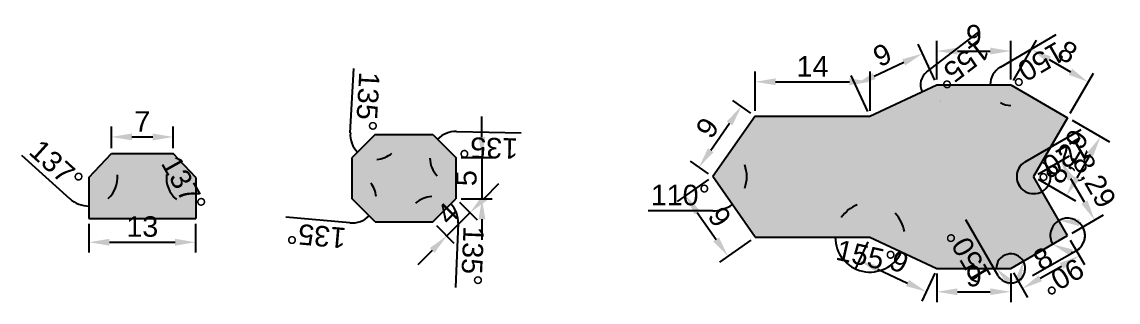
# Model space of a CAD drawing. Header units: millimetres. Extents: x 498 to 1078, y 496 to 545.
# Drawn here: x 630.1 to 763.6, y 501.9 to 535.9 of the extents above; entities that cross this region are included whole.
import ezdxf

# ---------------------------------------------------------------- set-up
doc = ezdxf.new("R2010")
doc.units = ezdxf.units.MM
doc.styles.get("Standard").update_dxf_attribs({"font": 'arial_0.ttf'})
doc.dimstyles.new('ISO-25', dxfattribs={"dimtxt": 2.5, "dimasz": 2.5, "dimexe": 1.25, "dimexo": 0.625, "dimtad": 1, "dimtxsty": 'Standard', "dimcen": 2.5, "dimadec": 0, "dimazin": 0, "dimtfac": 1, "dimtmove": 0, "dimatfit": 3, "dimfxl": 1, "dimarcsym": 0})

# ---------------------------------------------------------------- blocks, each defined once
blk = doc.blocks.new('*D74')
at = {"color": 0, "lineweight": -2, "transparency": 16777216}
blk.add_arc((651.23, 517.02), 3.57, 173.9991, 229.0009, dxfattribs=at)
at = {"color": 0, "transparency": 16777216}
for points in [[(647.31, 517.58), (648.06, 517.2), (648.8, 519.63)], [(649.04, 514.71), (648.74, 513.93), (651.23, 513.45)]]:
    blk.add_solid(points, dxfattribs=at)
at = {"layer": 'Defpoints', "color": 0, "transparency": 16777216}
for p in [(648.5, 519.94), (647.66, 517.1), (651.23, 517.02), (651.23, 517.02), (651.23, 512.02)]:
    blk.add_point(p, dxfattribs=at)
at = {"color": 0, "transparency": 16777216, "insert": (649.78, 516.2), "char_height": 2.5, "attachment_point": 5, "rotation": 299.2176}
blk.add_mtext('137°', dxfattribs=at)
blk = doc.blocks.new('*D75')
at = {"color": 0, "lineweight": -2, "transparency": 16777216}
for p, q in [((638.23, 511.39), (638.23, 507.88)), ((651.23, 511.39), (651.23, 507.88)), ((640.73, 509.13), (648.73, 509.13))]:
    blk.add_line(p, q, dxfattribs=at)
at = {"color": 0, "transparency": 16777216}
for points in [[(640.73, 509.55), (640.73, 508.72), (638.23, 509.13)], [(648.73, 509.55), (648.73, 508.72), (651.23, 509.13)]]:
    blk.add_solid(points, dxfattribs=at)
at = {"layer": 'Defpoints', "color": 0, "transparency": 16777216}
for p in [(638.23, 512.02), (651.23, 512.02), (651.23, 509.13)]:
    blk.add_point(p, dxfattribs=at)
at = {"color": 0, "transparency": 16777216, "insert": (644.73, 511.03), "char_height": 2.5, "attachment_point": 5}
blk.add_mtext('13', dxfattribs=at)
blk = doc.blocks.new('*D76')
at = {"color": 0, "lineweight": -2, "transparency": 16777216}
for p, q in [((640.96, 520.57), (640.96, 523.2)), ((648.5, 520.57), (648.5, 523.2)), ((643.46, 521.95), (646, 521.95))]:
    blk.add_line(p, q, dxfattribs=at)
at = {"color": 0, "transparency": 16777216}
for points in [[(643.46, 522.37), (643.46, 521.53), (640.96, 521.95)], [(646, 522.37), (646, 521.53), (648.5, 521.95)]]:
    blk.add_solid(points, dxfattribs=at)
at = {"layer": 'Defpoints', "color": 0, "transparency": 16777216}
for p in [(648.5, 521.95), (640.96, 519.94), (648.5, 519.94)]:
    blk.add_point(p, dxfattribs=at)
at = {"color": 0, "transparency": 16777216, "insert": (644.73, 523.83), "char_height": 2.5, "attachment_point": 5}
blk.add_mtext('7', dxfattribs=at)
blk = doc.blocks.new('*D77')
at = {"color": 0, "lineweight": -2, "transparency": 16777216}
blk.add_line((635.9, 514.43), (630.06, 519.7), dxfattribs=at)
for start, end in [(312.068, 4.932), (227.932, 270)]:
    blk.add_arc((638.23, 517.02), 3.48, start, end, dxfattribs=at)
at = {"color": 0, "transparency": 16777216}
for points in [[(641.33, 517.13), (642.08, 517.5), (640.61, 519.56)], [(640.72, 514.04), (640.42, 514.82), (638.23, 513.54)]]:
    blk.add_solid(points, dxfattribs=at)
at = {"layer": 'Defpoints', "color": 0, "transparency": 16777216}
for p in [(640.96, 519.94), (638.23, 517.02), (638.23, 517.02), (641.71, 517.1), (638.23, 512.02)]:
    blk.add_point(p, dxfattribs=at)
at = {"color": 0, "transparency": 16777216, "insert": (634.26, 518.48), "char_height": 2.5, "attachment_point": 5, "rotation": 317.932}
blk.add_mtext('137°', dxfattribs=at)
blk = doc.blocks.new('*D85')
at = {"color": 0, "lineweight": -2, "transparency": 16777216}
for p, q in [((686.11, 521.93), (686.11, 524.43)), ((683.57, 519.43), (687.36, 519.43)), ((686.11, 519.43), (686.11, 514.43)), ((683.57, 514.43), (687.36, 514.43)), ((686.11, 511.93), (686.11, 509.43))]:
    blk.add_line(p, q, dxfattribs=at)
at = {"color": 0, "transparency": 16777216}
for points in [[(685.7, 521.93), (686.53, 521.93), (686.11, 519.43)], [(685.7, 511.93), (686.53, 511.93), (686.11, 514.43)]]:
    blk.add_solid(points, dxfattribs=at)
at = {"layer": 'Defpoints', "color": 0, "transparency": 16777216}
for p in [(682.94, 519.43), (682.94, 514.43), (686.11, 514.43)]:
    blk.add_point(p, dxfattribs=at)
at = {"color": 0, "transparency": 16777216, "insert": (684.22, 516.93), "char_height": 2.5, "attachment_point": 5, "rotation": 90}
blk.add_mtext('5', dxfattribs=at)
blk = doc.blocks.new('*D86')
at = {"color": 0, "lineweight": -2, "transparency": 16777216}
for p, q in [((686.41, 514.5), (688.18, 516.27)), ((683.39, 513.99), (685.53, 511.85)), ((681.82, 509.9), (684.65, 512.73)), ((680.56, 511.16), (682.7, 509.02)), ((680.05, 508.13), (678.28, 506.37))]:
    blk.add_line(p, q, dxfattribs=at)
at = {"color": 0, "transparency": 16777216}
for points in [[(686.12, 514.79), (686.71, 514.2), (684.65, 512.73)], [(679.76, 508.43), (680.34, 507.84), (681.82, 509.9)]]:
    blk.add_solid(points, dxfattribs=at)
at = {"layer": 'Defpoints', "color": 0, "transparency": 16777216}
for p in [(682.94, 514.43), (680.12, 511.6), (684.65, 512.73)]:
    blk.add_point(p, dxfattribs=at)
at = {"color": 0, "transparency": 16777216, "insert": (681.91, 512.64), "char_height": 2.5, "attachment_point": 5, "rotation": 45}
blk.add_mtext('4', dxfattribs=at)
blk = doc.blocks.new('*D87')
at = {"color": 0, "lineweight": -2, "transparency": 16777216}
blk.add_line((670.03, 511.49), (662.2, 512.19), dxfattribs=at)
for start, end in [(5.0724, 39.9276), (264.9276, 315)]:
    blk.add_arc((670.29, 514.43), 2.95, start, end, dxfattribs=at)
at = {"color": 0, "transparency": 16777216}
for points in [[(672.38, 515.95), (672.73, 516.71), (670.29, 517.39)], [(673.62, 514.55), (672.84, 514.84), (672.38, 512.34)]]:
    blk.add_solid(points, dxfattribs=at)
at = {"layer": 'Defpoints', "color": 0, "transparency": 16777216}
for p in [(670.29, 519.43), (672.38, 516.52), (670.29, 514.43), (670.29, 514.43), (673.12, 511.6)]:
    blk.add_point(p, dxfattribs=at)
at = {"color": 0, "transparency": 16777216, "insert": (665.94, 509.94), "char_height": 2.5, "attachment_point": 5, "rotation": 174.9276}
blk.add_mtext('135°', dxfattribs=at)
blk = doc.blocks.new('*D88')
at = {"color": 0, "lineweight": -2, "transparency": 16777216}
blk.add_line((670.07, 522.44), (670.52, 530.29), dxfattribs=at)
for start, end in [(176.6843, 225), (273.3157, 311.6843)]:
    blk.add_arc((673.12, 522.26), 3.05, start, end, dxfattribs=at)
at = {"color": 0, "transparency": 16777216}
for points in [[(674.77, 520.15), (675.53, 519.81), (676.17, 522.26)], [(673.14, 518.82), (673.44, 519.6), (670.96, 520.1)]]:
    blk.add_solid(points, dxfattribs=at)
at = {"layer": 'Defpoints', "color": 0, "transparency": 16777216}
for p in [(673.12, 522.26), (673.12, 522.26), (680.12, 522.26), (670.29, 519.43), (673.12, 519.21)]:
    blk.add_point(p, dxfattribs=at)
at = {"color": 0, "transparency": 16777216, "insert": (672.19, 526.25), "char_height": 2.5, "attachment_point": 5, "rotation": 266.6843}
blk.add_mtext('135°', dxfattribs=at)
blk = doc.blocks.new('*D89')
at = {"color": 0, "lineweight": -2, "transparency": 16777216}
blk.add_line((683.22, 511.47), (682.88, 503.62), dxfattribs=at)
for start, end in [(92.4798, 132.5202), (357.5202, 45)]:
    blk.add_arc((680.12, 511.6), 3.1, start, end, dxfattribs=at)
at = {"color": 0, "transparency": 16777216}
for points in [[(680.13, 515.09), (679.83, 514.32), (682.31, 513.8)], [(678.4, 513.72), (677.64, 514.06), (677.01, 511.6)]]:
    blk.add_solid(points, dxfattribs=at)
at = {"layer": 'Defpoints', "color": 0, "transparency": 16777216}
for p in [(682.94, 514.43), (677.92, 513.8), (673.12, 511.6), (680.12, 511.6), (680.12, 511.6)]:
    blk.add_point(p, dxfattribs=at)
at = {"color": 0, "transparency": 16777216, "insert": (684.95, 507.46), "char_height": 2.5, "attachment_point": 5, "rotation": 267.5202}
blk.add_mtext('135°', dxfattribs=at)
blk = doc.blocks.new('*D90')
at = {"color": 0, "lineweight": -2, "transparency": 16777216}
blk.add_line((683.01, 522.61), (690.87, 522.44), dxfattribs=at)
for start, end in [(88.7333, 135), (181.2667, 223.7333)]:
    blk.add_arc((682.94, 519.43), 3.18, start, end, dxfattribs=at)
at = {"color": 0, "transparency": 16777216}
for points in [[(679.38, 519.52), (680.15, 519.21), (680.69, 521.68)], [(680.81, 517.62), (680.48, 516.85), (682.94, 516.25)]]:
    blk.add_solid(points, dxfattribs=at)
at = {"layer": 'Defpoints', "color": 0, "transparency": 16777216}
for p in [(680.12, 522.26), (679.76, 519.43), (682.94, 519.43), (682.94, 519.43), (682.94, 514.43)]:
    blk.add_point(p, dxfattribs=at)
at = {"color": 0, "transparency": 16777216, "insert": (686.9, 520.62), "char_height": 2.5, "attachment_point": 5, "rotation": 178.7333}
blk.add_mtext('135°', dxfattribs=at)
blk = doc.blocks.new('*D117')
at = {"color": 0, "lineweight": -2, "transparency": 16777216}
for start, end in [(111.3764, 145.6882), (9.3118, 43.6236), (180, 335)]:
    blk.add_arc((733.39, 509.74), 4.24, start, end, dxfattribs=at)
at = {"color": 0, "transparency": 16777216}
for points in [[(730.28, 512.01), (729.49, 512.26), (729.15, 509.74)], [(737.98, 510.37), (737.16, 510.49), (737.23, 507.95)]]:
    blk.add_solid(points, dxfattribs=at)
at = {"layer": 'Defpoints', "color": 0, "transparency": 16777216}
for p in [(719.39, 509.74), (733.39, 509.74), (733.39, 509.74), (730.76, 506.42), (741.54, 505.94)]:
    blk.add_point(p, dxfattribs=at)
at = {"color": 0, "transparency": 16777216, "insert": (732.88, 507.46), "char_height": 2.5, "attachment_point": 5, "rotation": 347.5}
blk.add_mtext('155°', dxfattribs=at)
blk = doc.blocks.new('*D118')
at = {"color": 0, "lineweight": -2, "transparency": 16777216}
blk.add_line((749.29, 530.46), (756.09, 534.4), dxfattribs=at)
for start, end in [(120.0631, 180), (239.9369, 270.0631)]:
    blk.add_arc((750.54, 528.29), 2.5, start, end, dxfattribs=at)
at = {"color": 0, "transparency": 16777216}
for points in [[(748.93, 525.92), (749.65, 526.33), (748.04, 528.29)], [(750.34, 526.15), (750.75, 525.43), (752.71, 527.04)]]:
    blk.add_solid(points, dxfattribs=at)
at = {"layer": 'Defpoints', "color": 0, "transparency": 16777216}
for p in [(741.54, 528.29), (750.54, 528.29), (750.54, 528.29), (748.93, 526.38), (757.47, 524.29)]:
    blk.add_point(p, dxfattribs=at)
at = {"color": 0, "transparency": 16777216, "insert": (753.64, 530.78), "char_height": 2.5, "attachment_point": 5, "rotation": 210.0631}
blk.add_mtext('150°', dxfattribs=at)
blk = doc.blocks.new('*D119')
at = {"color": 0, "lineweight": -2, "transparency": 16777216}
for p, q in [((741.54, 528.92), (741.54, 533.65)), ((750.54, 528.92), (750.54, 533.65)), ((744.04, 532.4), (748.04, 532.4))]:
    blk.add_line(p, q, dxfattribs=at)
at = {"color": 0, "transparency": 16777216}
for points in [[(744.04, 532.82), (744.04, 531.99), (741.54, 532.4)], [(748.04, 532.82), (748.04, 531.99), (750.54, 532.4)]]:
    blk.add_solid(points, dxfattribs=at)
at = {"layer": 'Defpoints', "color": 0, "transparency": 16777216}
for p in [(750.54, 532.4), (741.54, 528.29), (750.54, 528.29)]:
    blk.add_point(p, dxfattribs=at)
at = {"color": 0, "transparency": 16777216, "insert": (746.04, 534.31), "char_height": 2.5, "attachment_point": 5}
blk.add_mtext('9', dxfattribs=at)
blk = doc.blocks.new('*D120')
at = {"color": 0, "lineweight": -2, "transparency": 16777216}
for p, q in [((750.86, 528.83), (753.67, 533.71)), ((755.21, 531.38), (757.81, 529.88)), ((757.78, 524.83), (760.6, 529.71))]:
    blk.add_line(p, q, dxfattribs=at)
at = {"color": 0, "transparency": 16777216}
for points in [[(755.42, 531.74), (755, 531.02), (753.05, 532.63)], [(758.02, 530.24), (757.6, 529.52), (759.97, 528.63)]]:
    blk.add_solid(points, dxfattribs=at)
at = {"layer": 'Defpoints', "color": 0, "transparency": 16777216}
for p in [(750.54, 528.29), (759.97, 528.63), (757.47, 524.29)]:
    blk.add_point(p, dxfattribs=at)
at = {"color": 0, "transparency": 16777216, "insert": (757.46, 532.28), "char_height": 2.5, "attachment_point": 5, "rotation": 330}
blk.add_mtext('8', dxfattribs=at)
blk = doc.blocks.new('*D121')
at = {"color": 0, "lineweight": -2, "transparency": 16777216}
for p, q in [((718.87, 524.85), (716.69, 526.37)), ((713.99, 520.33), (716.28, 523.61)), ((713.71, 517.47), (711.53, 519))]:
    blk.add_line(p, q, dxfattribs=at)
at = {"color": 0, "transparency": 16777216}
for points in [[(715.94, 523.85), (716.63, 523.37), (717.72, 525.66)], [(713.65, 520.57), (714.33, 520.09), (712.56, 518.28)]]:
    blk.add_solid(points, dxfattribs=at)
at = {"layer": 'Defpoints', "color": 0, "transparency": 16777216}
for p in [(717.72, 525.66), (719.39, 524.49), (714.22, 517.12)]:
    blk.add_point(p, dxfattribs=at)
at = {"color": 0, "transparency": 16777216, "insert": (713.58, 523.06), "char_height": 2.5, "attachment_point": 5, "rotation": 55}
blk.add_mtext('9', dxfattribs=at)
blk = doc.blocks.new('*D122')
at = {"color": 0, "lineweight": -2, "transparency": 16777216}
blk.add_line((752.3, 518.91), (759.1, 522.84), dxfattribs=at)
for start, end in [(120, 300), (134.4904, 208.9808), (300, 60), (151.0192, 225.5096)]:
    blk.add_arc((753.33, 517.12), 2.07, start, end, dxfattribs=at)
at = {"color": 0, "transparency": 16777216}
for points in [[(751.83, 519), (751.93, 518.18), (754.36, 518.91)], [(751.93, 516.06), (751.83, 515.23), (754.36, 515.33)]]:
    blk.add_solid(points, dxfattribs=at)
at = {"layer": 'Defpoints', "color": 0, "transparency": 16777216}
for p in [(757.47, 524.29), (753.33, 517.12), (753.33, 517.12), (755.27, 516.41), (757.47, 509.94)]:
    blk.add_point(p, dxfattribs=at)
at = {"color": 0, "transparency": 16777216, "insert": (756.65, 519.22), "char_height": 2.5, "attachment_point": 5, "rotation": 210}
blk.add_mtext('120°', dxfattribs=at)
blk = doc.blocks.new('*D123')
at = {"color": 0, "lineweight": -2, "transparency": 16777216}
blk.add_line((714.22, 512.96), (706.36, 512.96), dxfattribs=at)
for start, end in [(339.9891, 20.0109), (270.0109, 305)]:
    blk.add_arc((714.22, 517.12), 4.16, start, end, dxfattribs=at)
at = {"color": 0, "transparency": 16777216}
for points in [[(717.8, 518.29), (718.46, 518.79), (716.61, 520.52)], [(718.46, 515.44), (717.8, 515.95), (716.61, 513.71)]]:
    blk.add_solid(points, dxfattribs=at)
at = {"layer": 'Defpoints', "color": 0, "transparency": 16777216}
for p in [(719.39, 524.49), (718.17, 518.42), (714.22, 517.12), (714.22, 517.12), (719.39, 509.74)]:
    blk.add_point(p, dxfattribs=at)
at = {"color": 0, "transparency": 16777216, "insert": (710.29, 514.86), "char_height": 2.5, "attachment_point": 5, "rotation": 0.0109}
blk.add_mtext('110°', dxfattribs=at)
blk = doc.blocks.new('*D124')
at = {"color": 0, "lineweight": -2, "transparency": 16777216}
blk.add_line((740.33, 529.88), (746.56, 534.67), dxfattribs=at)
for start, end in [(127.5489, 205), (282.4511, 282.5489)]:
    blk.add_arc((741.54, 528.29), 2, start, end, dxfattribs=at)
at = {"color": 0, "transparency": 16777216}
for points in [[(741.65, 526.6), (742.3, 526.08), (743.54, 528.29)], [(741.79, 525.97), (742.16, 526.71), (739.73, 527.45)]]:
    blk.add_solid(points, dxfattribs=at)
at = {"layer": 'Defpoints', "color": 0, "transparency": 16777216}
for p in [(741.54, 528.29), (741.54, 528.29), (750.54, 528.29), (741.08, 526.35), (733.39, 524.49)]:
    blk.add_point(p, dxfattribs=at)
at = {"color": 0, "transparency": 16777216, "insert": (744.6, 530.76), "char_height": 2.5, "attachment_point": 5, "rotation": 217.5489}
blk.add_mtext('155°', dxfattribs=at)
blk = doc.blocks.new('*D125')
at = {"color": 0, "lineweight": -2, "transparency": 16777216}
blk.add_line((749.01, 505.06), (745.08, 511.86), dxfattribs=at)
for start, end in [(30, 180), (210, 30), (210.407, 300.2035), (269.7965, 359.593)]:
    blk.add_arc((750.54, 505.94), 1.77, start, end, dxfattribs=at)
at = {"color": 0, "transparency": 16777216}
for points in [[(751.03, 504.52), (751.84, 504.3), (752.08, 506.83)], [(750.24, 503.88), (750.83, 504.46), (748.77, 505.94)]]:
    blk.add_solid(points, dxfattribs=at)
at = {"layer": 'Defpoints', "color": 0, "transparency": 16777216}
for p in [(757.47, 509.94), (750.85, 507.68), (741.54, 505.94), (750.54, 505.94), (750.54, 505.94)]:
    blk.add_point(p, dxfattribs=at)
at = {"color": 0, "transparency": 16777216, "insert": (745.4, 507.51), "char_height": 2.5, "attachment_point": 5, "rotation": 120}
blk.add_mtext('150°', dxfattribs=at)
blk = doc.blocks.new('*D126')
at = {"color": 0, "lineweight": -2, "transparency": 16777216}
blk.add_line((758.53, 508.1), (753.2, 505.03), dxfattribs=at)
for start, end in [(120, 210), (300, 120), (335.4771, 47.7386), (282.2614, 354.5229)]:
    blk.add_arc((757.47, 509.94), 2.12, start, end, dxfattribs=at)
at = {"color": 0, "transparency": 16777216}
for points in [[(758.85, 511.1), (758.94, 511.92), (756.41, 511.78)], [(757.75, 507.49), (758.09, 508.25), (755.64, 508.88)]]:
    blk.add_solid(points, dxfattribs=at)
at = {"layer": 'Defpoints', "color": 0, "transparency": 16777216}
for p in [(753.33, 517.12), (755.64, 511), (757.47, 509.94), (757.47, 509.94), (750.54, 505.94)]:
    blk.add_point(p, dxfattribs=at)
at = {"color": 0, "transparency": 16777216, "insert": (756.82, 504.92), "char_height": 2.5, "attachment_point": 5, "rotation": 210}
blk.add_mtext('90°', dxfattribs=at)
blk = doc.blocks.new('*D110')
at = {"color": 0, "lineweight": -2, "transparency": 16777216}
for p, q in [((719.39, 525.11), (719.39, 529.91)), ((733.39, 525.11), (733.39, 529.91)), ((721.89, 528.66), (730.89, 528.66))]:
    blk.add_line(p, q, dxfattribs=at)
at = {"color": 0, "transparency": 16777216}
for points in [[(721.89, 529.08), (721.89, 528.25), (719.39, 528.66)], [(730.89, 529.08), (730.89, 528.25), (733.39, 528.66)]]:
    blk.add_solid(points, dxfattribs=at)
at = {"layer": 'Defpoints', "color": 0, "transparency": 16777216}
for p in [(733.39, 528.66), (719.39, 524.49), (733.39, 524.49)]:
    blk.add_point(p, dxfattribs=at)
at = {"color": 0, "transparency": 16777216, "insert": (726.39, 530.54), "char_height": 2.5, "attachment_point": 5}
blk.add_mtext('14', dxfattribs=at)
blk = doc.blocks.new('*D111')
at = {"color": 0, "lineweight": -2, "transparency": 16777216}
for p, q in [((741.28, 528.86), (739.24, 533.23)), ((733.88, 529.35), (737.5, 531.04)), ((733.12, 525.06), (731.09, 529.42))]:
    blk.add_line(p, q, dxfattribs=at)
at = {"color": 0, "transparency": 16777216}
for points in [[(737.33, 531.41), (737.68, 530.66), (739.77, 532.09)], [(733.7, 529.72), (734.06, 528.97), (731.61, 528.29)]]:
    blk.add_solid(points, dxfattribs=at)
at = {"layer": 'Defpoints', "color": 0, "transparency": 16777216}
for p in [(739.77, 532.09), (741.54, 528.29), (733.39, 524.49)]:
    blk.add_point(p, dxfattribs=at)
at = {"color": 0, "transparency": 16777216, "insert": (734.89, 531.92), "char_height": 2.5, "attachment_point": 5, "rotation": 25}
blk.add_mtext('9', dxfattribs=at)
blk = doc.blocks.new('*D112')
at = {"color": 0, "lineweight": -2, "transparency": 16777216}
for p, q in [((733.12, 509.18), (731.54, 505.79)), ((734.33, 505.86), (737.96, 504.17)), ((741.28, 505.37), (739.7, 501.98))]:
    blk.add_line(p, q, dxfattribs=at)
at = {"color": 0, "transparency": 16777216}
for points in [[(734.51, 506.24), (734.16, 505.49), (732.07, 506.92)], [(738.14, 504.55), (737.78, 503.79), (740.23, 503.12)]]:
    blk.add_solid(points, dxfattribs=at)
at = {"layer": 'Defpoints', "color": 0, "transparency": 16777216}
for p in [(733.39, 509.74), (741.54, 505.94), (740.23, 503.12)]:
    blk.add_point(p, dxfattribs=at)
at = {"color": 0, "transparency": 16777216, "insert": (736.95, 506.74), "char_height": 2.5, "attachment_point": 5, "rotation": 335}
blk.add_mtext('9', dxfattribs=at)
blk = doc.blocks.new('*D113')
at = {"color": 0, "lineweight": -2, "transparency": 16777216}
for p, q in [((741.54, 505.32), (741.54, 501.85)), ((750.54, 505.32), (750.54, 501.85)), ((744.04, 503.1), (748.04, 503.1))]:
    blk.add_line(p, q, dxfattribs=at)
at = {"color": 0, "transparency": 16777216}
for points in [[(744.04, 503.52), (744.04, 502.69), (741.54, 503.1)], [(748.04, 503.52), (748.04, 502.69), (750.54, 503.1)]]:
    blk.add_solid(points, dxfattribs=at)
at = {"layer": 'Defpoints', "color": 0, "transparency": 16777216}
for p in [(741.54, 505.94), (750.54, 505.94), (750.54, 503.1)]:
    blk.add_point(p, dxfattribs=at)
at = {"color": 0, "transparency": 16777216, "insert": (746.04, 505), "char_height": 2.5, "attachment_point": 5}
blk.add_mtext('9', dxfattribs=at)
blk = doc.blocks.new('*D127')
at = {"color": 0, "lineweight": -2, "transparency": 16777216}
for p, q in [((757.78, 509.4), (759.51, 506.41)), ((754.12, 504.74), (756.72, 506.24)), ((750.86, 505.4), (752.58, 502.41))]:
    blk.add_line(p, q, dxfattribs=at)
at = {"color": 0, "transparency": 16777216}
for points in [[(756.51, 506.6), (756.93, 505.88), (758.89, 507.49)], [(753.92, 505.1), (754.33, 504.38), (751.96, 503.49)]]:
    blk.add_solid(points, dxfattribs=at)
at = {"layer": 'Defpoints', "color": 0, "transparency": 16777216}
for p in [(757.47, 509.94), (758.89, 507.49), (750.54, 505.94)]:
    blk.add_point(p, dxfattribs=at)
at = {"color": 0, "transparency": 16777216, "insert": (754.47, 507.13), "char_height": 2.5, "attachment_point": 5, "rotation": 30}
blk.add_mtext('8', dxfattribs=at)
blk = doc.blocks.new('*D114')
at = {"color": 0, "lineweight": -2, "transparency": 16777216}
for p, q in [((753.87, 517.43), (757.7, 519.64)), ((759.51, 514.01), (757.87, 516.85)), ((758.01, 510.25), (761.85, 512.47))]:
    blk.add_line(p, q, dxfattribs=at)
at = {"color": 0, "transparency": 16777216}
for points in [[(758.23, 517.06), (757.51, 516.64), (756.62, 519.02)], [(759.88, 514.22), (759.15, 513.8), (760.76, 511.84)]]:
    blk.add_solid(points, dxfattribs=at)
at = {"layer": 'Defpoints', "color": 0, "transparency": 16777216}
for p in [(756.62, 519.02), (753.33, 517.12), (757.47, 509.94)]:
    blk.add_point(p, dxfattribs=at)
at = {"color": 0, "transparency": 16777216, "insert": (760.54, 516.49), "char_height": 2.5, "attachment_point": 5, "rotation": 300}
blk.add_mtext('8,29', dxfattribs=at)
blk = doc.blocks.new('*D115')
at = {"color": 0, "lineweight": -2, "transparency": 16777216}
for p, q in [((758.01, 523.98), (762.55, 521.36)), ((760.22, 519.82), (758.58, 516.97)), ((753.87, 516.8), (758.41, 514.18))]:
    blk.add_line(p, q, dxfattribs=at)
at = {"color": 0, "transparency": 16777216}
for points in [[(759.86, 520.03), (760.58, 519.61), (761.47, 521.98)], [(758.22, 517.18), (758.94, 516.76), (757.33, 514.81)]]:
    blk.add_solid(points, dxfattribs=at)
at = {"layer": 'Defpoints', "color": 0, "transparency": 16777216}
for p in [(757.47, 524.29), (753.33, 517.12), (757.33, 514.81)]:
    blk.add_point(p, dxfattribs=at)
at = {"color": 0, "transparency": 16777216, "insert": (757.56, 519.46), "char_height": 2.5, "attachment_point": 5, "rotation": 60}
blk.add_mtext('8,29', dxfattribs=at)
blk = doc.blocks.new('*D116')
at = {"color": 0, "lineweight": -2, "transparency": 16777216}
for p, q in [((713.71, 516.76), (709.89, 514.08)), ((712.35, 512.75), (714.65, 509.48)), ((718.87, 509.39), (715.06, 506.71))]:
    blk.add_line(p, q, dxfattribs=at)
at = {"color": 0, "transparency": 16777216}
for points in [[(712.69, 512.99), (712.01, 512.51), (710.92, 514.8)], [(714.99, 509.72), (714.3, 509.24), (716.08, 507.43)]]:
    blk.add_solid(points, dxfattribs=at)
at = {"layer": 'Defpoints', "color": 0, "transparency": 16777216}
for p in [(714.22, 517.12), (719.39, 509.74), (716.08, 507.43)]:
    blk.add_point(p, dxfattribs=at)
at = {"color": 0, "transparency": 16777216, "insert": (715.06, 512.21), "char_height": 2.5, "attachment_point": 5, "rotation": 305}
blk.add_mtext('9', dxfattribs=at)

msp = doc.modelspace()

# ---------------------------------------------------------------- hatches: boundary and pattern name
h = msp.add_hatch(color=256)
h.dxf.hatch_style = 1
h.set_gradient(color1=(122, 175, 223), tint=1, name='SPHERICAL')
h.paths.add_polyline_path([(753.328, 517.116), (757.471, 524.292), (750.543, 528.292), (741.543, 528.292), (733.386, 524.489), (719.386, 524.489), (714.224, 517.116), (719.386, 509.744), (733.386, 509.744), (741.543, 505.941), (750.543, 505.941), (757.471, 509.941)])
h.paths.add_polyline_path([(748.809, 525.986), (750.855, 525.438), (751.189, 526.682), (749.142, 527.23)], flags=24)
h.paths.add_polyline_path([(718.556, 516.039), (718.556, 518.157), (717.269, 518.157), (717.269, 516.039)], flags=24)
h.paths.add_polyline_path([(740.961, 525.938), (743.029, 526.397), (742.75, 527.654), (740.682, 527.196)], flags=24)
h.paths.add_polyline_path([(749.089, 507.204), (751.135, 507.752), (750.802, 508.996), (748.755, 508.448)], flags=24)
h.paths.add_polyline_path([(755.383, 509.666), (755.806, 511.243), (754.562, 511.577), (754.139, 509.999)], flags=24)
h = msp.add_hatch(color=256)
h.dxf.hatch_style = 1
h.set_gradient(color1=(169, 83, 160), tint=1, name='SPHERICAL')
h.paths.add_polyline_path([(682.945, 519.433), (680.116, 522.261), (673.116, 522.261), (670.288, 519.433), (670.288, 514.433), (673.116, 511.604), (680.116, 511.604), (682.945, 514.433)])
h.paths.add_polyline_path([(671.87, 517.421), (673.492, 513.507), (675.872, 514.493), (674.25, 518.407)], flags=24)
h.paths.add_polyline_path([(672.427, 518.293), (676.341, 519.914), (675.355, 522.294), (671.441, 520.673)], flags=9)
h.paths.add_polyline_path([(677.07, 513.326), (680.984, 514.948), (679.998, 517.328), (676.084, 515.706)], flags=24)
h.paths.add_polyline_path([(678.859, 520.073), (680.48, 516.159), (682.86, 517.145), (681.239, 521.059)], flags=24)
h = msp.add_hatch(color=256)
h.dxf.hatch_style = 1
h.set_gradient(color1=(19, 155, 72), tint=1, name='SPHERICAL')
h.paths.add_polyline_path([(640.96, 519.943), (638.232, 517.018), (638.232, 512.018), (651.232, 512.018), (651.232, 517.018), (648.504, 519.943)])
h.paths.add_polyline_path([(646.761, 516.987), (648.829, 513.289), (651.077, 514.546), (649.009, 518.244)], flags=24)
h.paths.add_polyline_path([(641.006, 513.608), (642.559, 517.55), (640.162, 518.494), (638.61, 514.552)], flags=24)

# ---------------------------------------------------------------- linework, layer by layer
for p, q in [((733.386, 524.489), (741.543, 528.292)), ((741.543, 528.292), (750.543, 528.292)), ((750.543, 528.292), (757.471, 524.292)), ((719.386, 524.489), (714.224, 517.116)), ((719.386, 524.489), (733.386, 524.489)), ((757.471, 524.292), (753.328, 517.116)), ((673.116, 522.261), (670.288, 519.433)), ((673.116, 522.261), (680.116, 522.261)), ((680.116, 522.261), (682.945, 519.433)), ((638.232, 517.018), (640.96, 519.943)), ((640.96, 519.943), (648.504, 519.943)), ((651.232, 517.018), (648.504, 519.943)), ((670.288, 514.433), (670.288, 519.433)), ((682.945, 519.433), (682.945, 514.433)), ((638.232, 517.018), (638.232, 512.018)), ((651.232, 517.018), (651.232, 512.018)), ((719.386, 509.744), (714.224, 517.116)), ((757.471, 509.941), (753.328, 517.116)), ((673.116, 511.604), (670.288, 514.433)), ((680.116, 511.604), (682.945, 514.433)), ((638.232, 512.018), (651.232, 512.018)), ((673.116, 511.604), (680.116, 511.604)), ((719.386, 509.744), (733.386, 509.744)), ((733.386, 509.744), (741.543, 505.941)), ((750.543, 505.941), (757.471, 509.941)), ((750.543, 505.941), (757.471, 509.941)), ((741.543, 505.941), (750.543, 505.941))]:
    msp.add_line(p, q)

# ---------------------------------------------------------------- dimensions: what is measured, and where the dimension line sits
for base, p1, p2, picture, middle in [((750.543, 532.404), (741.543, 528.292), (750.543, 528.292), '*D119', (746.043, 534.305)), ((733.386, 528.664), (719.386, 524.489), (733.386, 524.489), '*D110', (726.386, 530.544)), ((651.232, 509.132), (638.232, 512.018), (651.232, 512.018), '*D75', (644.732, 511.035)), ((750.543, 503.102), (741.543, 505.941), (750.543, 505.941), '*D113', (746.043, 505.003))]:
    dim = msp.add_linear_dim(base=base, p1=p1, p2=p2, dimstyle='ISO-25')
    dim.commit()
    dim.dimension.update_dxf_attribs({"geometry": picture, "text_midpoint": middle})
for base, line1, line2, picture, middle in [((741.082, 526.348), ((741.543, 528.292), (750.543, 528.292)), ((733.386, 524.489), (741.543, 528.292)), '*D124', (744.6, 530.765)), ((748.934, 526.375), ((750.543, 528.292), (757.471, 524.292)), ((741.543, 528.292), (750.543, 528.292)), '*D118', (753.644, 530.782)), ((673.116, 519.207), ((673.116, 522.261), (680.116, 522.261)), ((673.116, 522.261), (670.288, 519.433)), '*D88', (672.193, 526.252)), ((718.171, 518.424), ((719.386, 509.744), (714.224, 517.116)), ((719.386, 524.489), (714.224, 517.116)), '*D123', (710.294, 514.859)), ((755.269, 516.41), ((757.471, 509.941), (753.328, 517.116)), ((757.471, 524.292), (753.328, 517.116)), '*D122', (756.65, 519.224)), ((679.763, 519.433), ((682.945, 519.433), (682.945, 514.433)), ((680.116, 522.261), (682.945, 519.433)), '*D90', (686.903, 520.625)), ((641.714, 517.099), ((638.232, 517.018), (640.96, 519.943)), ((638.232, 517.018), (638.232, 512.018)), '*D77', (634.255, 518.478)), ((672.376, 516.521), ((673.116, 511.604), (670.288, 514.433)), ((670.288, 514.433), (670.288, 519.433)), '*D87', (665.943, 509.943)), ((755.635, 511.001), ((757.471, 509.941), (753.328, 517.116)), ((750.543, 505.941), (757.471, 509.941)), '*D126', (756.817, 504.919)), ((677.921, 513.8), ((680.116, 511.604), (682.945, 514.433)), ((673.116, 511.604), (680.116, 511.604)), '*D89', (684.949, 507.46)), ((730.758, 506.42), ((733.386, 509.744), (741.543, 505.941)), ((719.386, 509.744), (733.386, 509.744)), '*D117', (732.88, 507.463)), ((750.85, 507.685), ((750.543, 505.941), (757.471, 509.941)), ((741.543, 505.941), (750.543, 505.941)), '*D125', (745.397, 507.509))]:
    dim = msp.add_angular_dim_2l(base=base, line1=line1, line2=line2, dimstyle='ISO-25')
    dim.commit()
    dim.dimension.update_dxf_attribs({"geometry": picture, "text_midpoint": middle})
for p1, p2, distance, picture, middle in [((733.386, 524.489), (741.543, 528.292), 4.194, '*D111', (734.888, 531.915)), ((750.543, 528.292), (757.471, 524.292), 5.008, '*D120', (757.462, 532.276)), ((714.224, 517.116), (719.386, 524.489), 2.036, '*D121', (713.58, 523.061)), ((757.471, 524.292), (753.328, 517.116), 4.619, '*D115', (757.557, 519.459)), ((757.471, 509.941), (753.328, 517.116), -3.803, '*D114', (760.536, 516.494)), ((714.224, 517.116), (719.386, 509.744), -4.037, '*D116', (715.056, 512.205)), ((680.116, 511.604), (682.945, 514.433), -2.407, '*D86', (681.906, 512.642)), ((733.386, 509.744), (741.543, 505.941), -3.117, '*D112', (736.951, 506.741)), ((750.543, 505.941), (757.471, 509.941), -2.832, '*D127', (754.472, 507.135))]:
    dim = msp.add_aligned_dim(p1=p1, p2=p2, distance=distance, dimstyle='ISO-25')
    dim.commit()
    dim.dimension.update_dxf_attribs({"geometry": picture, "text_midpoint": middle})
dim = msp.add_linear_dim(base=(648.504, 521.951), p1=(640.96, 519.943), p2=(648.504, 519.943), text='7', dimstyle='ISO-25')
dim.commit()
dim.dimension.update_dxf_attribs({"geometry": '*D76', "text_midpoint": (644.732, 523.826)})
dim = msp.add_linear_dim(base=(686.113, 514.433), p1=(682.945, 519.433), p2=(682.945, 514.433), angle=90, dimstyle='ISO-25')
dim.commit()
dim.dimension.update_dxf_attribs({"geometry": '*D85', "text_midpoint": (684.217, 516.933)})
dim = msp.add_angular_dim_2l(base=(647.664, 517.101), line1=((651.232, 517.018), (651.232, 512.018)), line2=((651.232, 517.018), (648.504, 519.943)), dimstyle='ISO-25')
dim.commit()
dim.dimension.update_dxf_attribs({"geometry": '*D74', "text_midpoint": (648.117, 515.275), "dimtype": 162})

doc.saveas('drawing.dxf')
